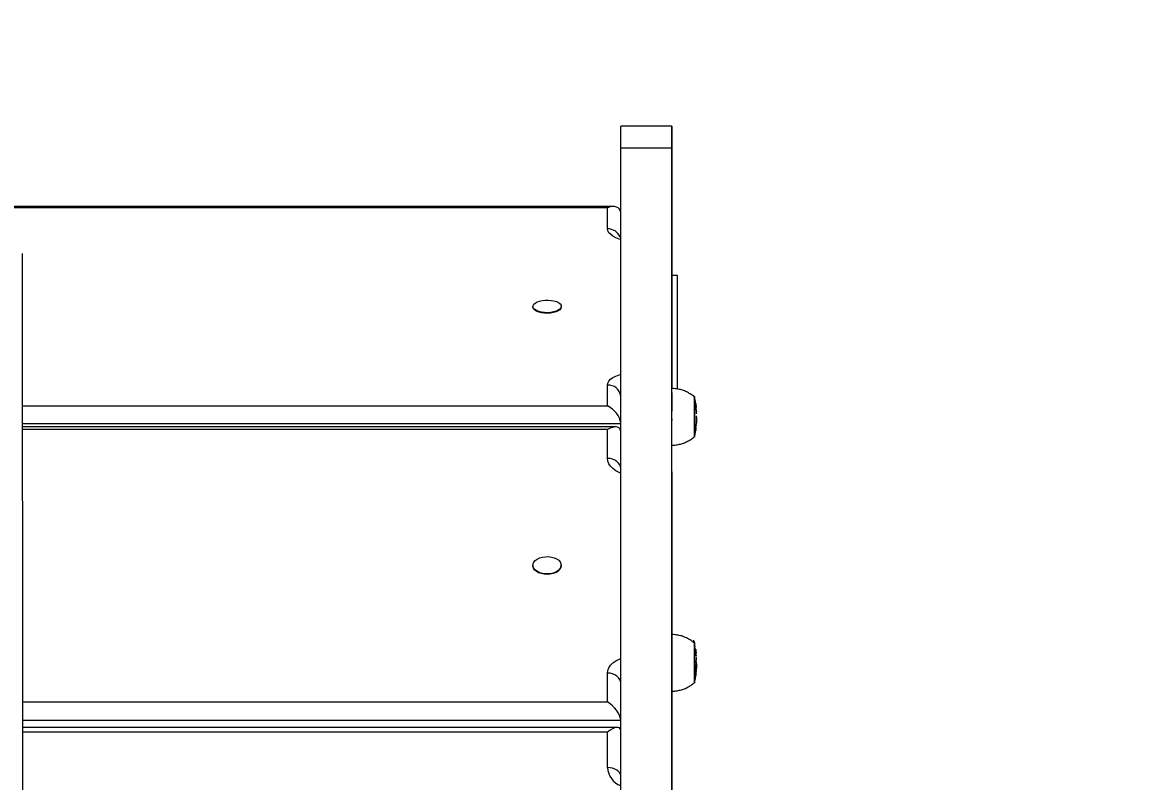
# Model space of a CAD drawing. Header units: millimetres. Extents: x -8422 to 28150, y -6982 to 5510.
# Drawn here: x -582 to 15, y 2799 to 3201 of the extents above; entities that cross this region are included whole.
import ezdxf

# ---------------------------------------------------------------- set-up
doc = ezdxf.new("R2010")
doc.units = ezdxf.units.MM
for name, color, linetype in [('DIKOM_ОБЪЕКТ', 7, 'Continuous'), ('DIKOM_РАЗМЕР_ЗОНА', 7, 'Continuous'), ('DIKOM_РАЗМЕР_ОБЪЕКТА', 7, 'Continuous')]:
    doc.layers.add(name, color=color, linetype=linetype)
doc.styles.add('style1', font='arial.ttf', dxfattribs={"width": 0.8})
doc.dimstyles.new('1-50', dxfattribs={"dimtxt": 300, "dimasz": 200, "dimexe": 100, "dimexo": 0, "dimgap": 100, "dimtad": 1, "dimdec": 0, "dimtxsty": 'style1', "dimcen": 0, "dimclrd": 7, "dimclre": 7, "dimadec": 1, "dimazin": 2, "dimtfac": 1, "dimtdec": 0, "dimtmove": 1, "dimatfit": 3, "dimfxl": 0, "dimlwd": 25, "dimlwe": 18, "dimarcsym": 0})

# ---------------------------------------------------------------- blocks, each defined once
blk = doc.blocks.new('*D0')
at = {"layer": 'Defpoints', "color": 0, "transparency": 16777216}
for p in [(1363.27, 4015), (-6010.96, -2710.04), (-2661.52, -2710.04)]:
    blk.add_point(p, dxfattribs=at)
at = {"layer": 'DIKOM_РАЗМЕР_ОБЪЕКТА', "color": 7, "lineweight": 18, "transparency": 16777216}
for p, q in [((1363.27, 4015), (-6110.96, 4015)), ((-2661.52, -2710.04), (-6110.96, -2710.04))]:
    blk.add_line(p, q, dxfattribs=at)
at = {"layer": 'DIKOM_РАЗМЕР_ОБЪЕКТА', "color": 7, "lineweight": 25, "transparency": 16777216}
blk.add_line((-6010.96, 3815), (-6010.96, -2510.04), dxfattribs=at)
at = {"layer": 'DIKOM_РАЗМЕР_ОБЪЕКТА', "color": 7, "transparency": 16777216}
for points in [[(-6044.3, 3815), (-5977.63, 3815), (-6010.96, 4015)], [(-6044.3, -2510.04), (-5977.63, -2510.04), (-6010.96, -2710.04)]]:
    blk.add_solid(points, dxfattribs=at)
at = {"layer": 'DIKOM_РАЗМЕР_ОБЪЕКТА', "color": 0, "transparency": 16777216, "insert": (-6264.14, 652.48), "char_height": 300, "attachment_point": 5, "rotation": 90, "style": 'style1'}
blk.add_mtext('6700', dxfattribs=at)
blk = doc.blocks.new('*D3')
at = {"layer": 'Defpoints', "color": 0, "transparency": 16777216}
for p in [(620.22, 5510), (-7971.96, -4607.49), (-3279.17, -4607.49)]:
    blk.add_point(p, dxfattribs=at)
at = {"layer": 'DIKOM_РАЗМЕР_ЗОНА', "color": 7, "lineweight": 18, "transparency": 16777216}
for p, q in [((620.22, 5510), (-8071.96, 5510)), ((-3279.17, -4607.49), (-8071.96, -4607.49))]:
    blk.add_line(p, q, dxfattribs=at)
at = {"layer": 'DIKOM_РАЗМЕР_ЗОНА', "color": 7, "lineweight": 25, "transparency": 16777216}
blk.add_line((-7971.96, 5310), (-7971.96, -4407.49), dxfattribs=at)
at = {"layer": 'DIKOM_РАЗМЕР_ЗОНА', "color": 7, "transparency": 16777216}
for points in [[(-8005.3, 5310), (-7938.63, 5310), (-7971.96, 5510)], [(-8005.3, -4407.49), (-7938.63, -4407.49), (-7971.96, -4607.49)]]:
    blk.add_solid(points, dxfattribs=at)
at = {"layer": 'DIKOM_РАЗМЕР_ЗОНА', "color": 0, "transparency": 16777216, "insert": (-8225.14, 451.25), "char_height": 300, "attachment_point": 5, "rotation": 90, "style": 'style1'}
blk.add_mtext('10100', dxfattribs=at)

msp = doc.modelspace()

# ---------------------------------------------------------------- linework, layer by layer
at = {"layer": 'DIKOM_ОБЪЕКТ', "color": 7, "linetype": 'Continuous', "lineweight": 15}
for p, q in [((-238.27, 3145.89), (-265.27, 3145.89)), ((-265.28, 3134.35), (-238.28, 3134.35)), ((-269.16, 3103.35), (-907.39, 3103.35)), ((-272.28, 3102.62), (-904.28, 3102.62)), ((-272.28, 3091.51), (-272.28, 3102.62)), ((-238.28, 3085.29), (-238.3, 3016.82)), ((-238.28, 3081.23), (-238.28, 3071.38)), ((-238.28, 3081.23), (-238.28, 3081.23)), ((-238.28, 3079.46), (-238.28, 3067.81)), ((-238.3, 2996.68), (-238.28, 3067.81)), ((-238.28, 3071.38), (-238.28, 3071.38)), ((-235.19, 3066.89), (-238.25, 3066.89)), ((-235.19, 3066.89), (-238.25, 3066.89)), ((-235.19, 3066.89), (-235.19, 3066.89)), ((-235.19, 3006.64), (-235.19, 3066.89)), ((-235.19, 3006.64), (-235.19, 3066.89)), ((-238.3, 2990.85), (-238.28, 3059.31)), ((-238.28, 3059.31), (-238.28, 3059.31)), ((-311.79, 3050.46), (-311.79, 3050.16)), ((-296.79, 3050.16), (-296.79, 3050.46)), ((-272.31, 2997.7), (-272.3, 3008.81)), ((-238.3, 3004.76), (-238.3, 2994.91)), ((-225.76, 3000.06), (-226.26, 3002.62)), ((-581.92, 2997.7), (-272.31, 2997.7)), ((-225.7, 2999.58), (-225.68, 2999.49)), ((-225.67, 2999.44), (-225.68, 2999.4)), ((-225.63, 2999.09), (-225.62, 2999.09)), ((-225.62, 2999.04), (-225.62, 2999.09)), ((-225.33, 2996), (-225.31, 2995.89)), ((-225.29, 2995.43), (-225.3, 2995.54)), ((-225.25, 2994.61), (-225.29, 2995.48)), ((-225.27, 2994.73), (-225.25, 2994.61)), ((-238.3, 2990.85), (-238.3, 2990.85)), ((-225.28, 2988.56), (-225.28, 2988.58)), ((-225.25, 2991.46), (-225.24, 2991.02)), ((-225.24, 2993.85), (-225.24, 2994.18)), ((-225.24, 2993.85), (-225.24, 2994)), ((-225.24, 2991.94), (-225.23, 2991.82)), ((-225.23, 2991.06), (-225.23, 2990.96)), ((-265.32, 2988.32), (-581.91, 2988.32)), ((-268.03, 2986.65), (-581.91, 2986.65)), ((-272.31, 2985.19), (-581.91, 2985.19)), ((-272.31, 2969.91), (-272.31, 2985.19)), ((-225.66, 2984.58), (-225.63, 2984.83)), ((-225.63, 2984.83), (-225.54, 2985.76)), ((-225.52, 2985.69), (-225.58, 2985.21)), ((-225.49, 2986.22), (-225.39, 2986.95)), ((-225.46, 2986.32), (-225.48, 2986.05)), ((-238.25, 2876.6), (-238.25, 2976.98)), ((-238.31, 2960.92), (-238.33, 2866.81)), ((-238.31, 2959.3), (-238.31, 2950.59)), ((-238.31, 2959.3), (-238.31, 2959.3)), ((-238.31, 2956.43), (-238.33, 2858.65)), ((-238.31, 2956.43), (-238.31, 2946.14)), ((-238.31, 2950.59), (-238.31, 2950.59)), ((-238.33, 2848.36), (-238.31, 2946.14)), ((-238.33, 2843.86), (-238.31, 2937.97)), ((-238.31, 2937.97), (-238.31, 2937.97)), ((-238.28, 2922.19), (-238.27, 2922.19)), ((-311.82, 2913.34), (-311.82, 2913.08)), ((-296.82, 2913.08), (-296.82, 2913.34)), ((-225.65, 2868.8), (-225.65, 2868.8)), ((-225.36, 2865.8), (-225.35, 2865.63)), ((-225.32, 2865.17), (-225.33, 2865.35)), ((-225.3, 2864.55), (-225.29, 2864.33)), ((-238.33, 2858.65), (-238.33, 2848.36)), ((-225.82, 2862.79), (-225.82, 2861.68)), ((-225.82, 2862.79), (-225.26, 2862.79)), ((-225.82, 2861.16), (-225.82, 2861.14)), ((-225.82, 2859.75), (-225.28, 2859.75)), ((-225.82, 2858.28), (-225.82, 2858.26)), ((-225.82, 2858.28), (-225.31, 2858.28)), ((-225.38, 2857.11), (-225.34, 2857.81)), ((-225.31, 2858.28), (-225.31, 2858.26)), ((-225.28, 2861.1), (-225.27, 2860.7)), ((-225.26, 2861.57), (-225.26, 2861.69)), ((-225.26, 2860.93), (-225.26, 2861.27)), ((-272.34, 2840.97), (-272.33, 2856.25)), ((-238.33, 2854.19), (-238.33, 2845.48)), ((-225.8, 2853.51), (-225.78, 2853.68)), ((-225.7, 2854.17), (-225.69, 2854.18)), ((-225.69, 2854.18), (-225.57, 2855.72)), ((-225.55, 2855.52), (-225.69, 2854.24)), ((-225.52, 2856.17), (-225.43, 2856.51)), ((-225.47, 2856.11), (-225.51, 2855.88)), ((-225.44, 2856.37), (-225.43, 2856.51)), ((-238.33, 2848.29), (-238.33, 2848.36)), ((-238.25, 2717.51), (-238.25, 2846.66)), ((-581.8, 2840.97), (-272.34, 2840.97)), ((-238.33, 2843.86), (-238.33, 2843.86)), ((-265.35, 2831.15), (-581.79, 2831.15)), ((-267.06, 2827.43), (-581.79, 2827.43)), ((-272.34, 2825.03), (-581.79, 2825.03)), ((-272.34, 2806.18), (-272.34, 2825.03))]:
    msp.add_line(p, q, dxfattribs=at)
at = {"layer": 'DIKOM_ОБЪЕКТ', "color": 7, "linetype": 'Continuous', "lineweight": 15, "flags": 128}
for points in [[(-265.28, 3134.35), (-265.28, 3137.02), (-265.28, 3139.35), (-265.28, 3141.32), (-265.28, 3142.95), (-265.28, 3144.23), (-265.28, 3145.14), (-265.27, 3145.7), (-265.27, 3145.89), (-265.27, 3145.89)], [(-238.28, 3134.35), (-238.28, 3137.02), (-238.28, 3139.35), (-238.28, 3141.32), (-238.28, 3142.95), (-238.28, 3144.23), (-238.28, 3145.14), (-238.27, 3145.7), (-238.27, 3145.89), (-238.27, 3145.72), (-238.27, 3145.19), (-238.27, 3144.3), (-238.27, 3143.05), (-238.27, 3141.44), (-238.27, 3139.49), (-238.27, 3137.19), (-238.27, 3134.54), (-238.26, 3131.56), (-238.26, 3128.26), (-238.26, 3124.63), (-238.26, 3120.7), (-238.26, 3116.46), (-238.26, 3111.93), (-238.26, 3107.12), (-238.26, 3102.04), (-238.26, 3096.71), (-238.26, 3091.13), (-238.26, 3085.32), (-238.26, 3079.3), (-238.25, 3073.08), (-238.25, 3066.67), (-238.25, 3060.09), (-238.25, 3053.35), (-238.25, 3046.47), (-238.25, 3039.48), (-238.25, 3032.37), (-238.25, 3025.18), (-238.25, 3017.92), (-238.25, 3010.61), (-238.25, 3006.94)], [(-265.35, 2793.68), (-265.35, 2809.89), (-265.35, 2825.87), (-265.34, 2841.59), (-265.34, 2857.05), (-265.34, 2872.26), (-265.34, 2887.21), (-265.34, 2901.9), (-265.33, 2916.31), (-265.33, 2930.45), (-265.33, 2944.31), (-265.33, 2957.89), (-265.32, 2971.19), (-265.32, 2984.2), (-265.32, 2996.92), (-265.32, 3009.34), (-265.31, 3021.47), (-265.31, 3033.3), (-265.31, 3044.82), (-265.3, 3056.03), (-265.3, 3066.94), (-265.3, 3077.53), (-265.3, 3087.8), (-265.29, 3097.76), (-265.29, 3107.4), (-265.29, 3116.71), (-265.28, 3125.7), (-265.28, 3134.35)], [(-238.35, 2793.68), (-238.35, 2809.89), (-238.35, 2825.87), (-238.34, 2841.59), (-238.34, 2857.05), (-238.34, 2872.26), (-238.34, 2887.21), (-238.34, 2901.9), (-238.33, 2916.31), (-238.33, 2930.45), (-238.33, 2944.31), (-238.33, 2957.89), (-238.32, 2971.19), (-238.32, 2984.2), (-238.32, 2996.92), (-238.32, 3009.34), (-238.31, 3021.47), (-238.31, 3033.3), (-238.31, 3044.82), (-238.3, 3056.03), (-238.3, 3066.94), (-238.3, 3077.53), (-238.3, 3087.8), (-238.29, 3097.76), (-238.29, 3107.4), (-238.29, 3116.71), (-238.28, 3125.7), (-238.28, 3134.35)], [(-265.34, 3085.88), (-266.1, 3086.11), (-267.89, 3086.79), (-269.42, 3087.59), (-270.64, 3088.48), (-271.55, 3089.45), (-272.09, 3090.46), (-272.28, 3091.51)], [(-238.28, 3085.29), (-238.28, 3085.91), (-238.28, 3086.21), (-238.28, 3086.15), (-238.28, 3085.76), (-238.28, 3085.03), (-238.28, 3084.01), (-238.28, 3082.72), (-238.28, 3081.23)], [(-238.28, 3071.38), (-238.28, 3069.73), (-238.28, 3067.99), (-238.28, 3066.22), (-238.28, 3064.5), (-238.28, 3062.89), (-238.28, 3061.46), (-238.28, 3060.25), (-238.28, 3059.31)], [(-302.43, 3046.93), (-304.04, 3046.83), (-305.65, 3046.88), (-307.21, 3047.09), (-308.63, 3047.44), (-309.84, 3047.92), (-310.79, 3048.5), (-311.45, 3049.16), (-311.76, 3049.87), (-311.79, 3050.16)], [(-302.43, 3047.23), (-304.04, 3047.12), (-305.65, 3047.18), (-307.21, 3047.39), (-308.63, 3047.74), (-309.84, 3048.21), (-310.79, 3048.8), (-311.45, 3049.46), (-311.76, 3050.16), (-311.73, 3050.88), (-311.35, 3051.59), (-310.64, 3052.23), (-309.63, 3052.8), (-308.37, 3053.25), (-306.92, 3053.58), (-305.35, 3053.76), (-303.73, 3053.78), (-302.14, 3053.65), (-300.64, 3053.37), (-299.32, 3052.95), (-298.23, 3052.42), (-297.42, 3051.8), (-296.93, 3051.11), (-296.79, 3050.39), (-297, 3049.67), (-297.55, 3049), (-298.41, 3048.39), (-299.55, 3047.87), (-300.91, 3047.48), (-302.43, 3047.23)], [(-296.79, 3050.16), (-296.79, 3050.09), (-297, 3049.38), (-297.55, 3048.7), (-298.41, 3048.09), (-299.55, 3047.58), (-300.91, 3047.18), (-302.43, 3046.93)], [(-238.27, 3022.88), (-238.27, 3023.06), (-238.27, 3023.58), (-238.27, 3024.39), (-238.27, 3025.42), (-238.27, 3026.59), (-238.27, 3027.77), (-238.27, 3028.88), (-238.27, 3029.82), (-238.27, 3030.49), (-238.27, 3030.84), (-238.27, 3030.84), (-238.27, 3030.49), (-238.27, 3029.82), (-238.27, 3028.88), (-238.27, 3027.77), (-238.27, 3026.59), (-238.27, 3025.42), (-238.27, 3024.39), (-238.27, 3023.58), (-238.27, 3023.06), (-238.27, 3022.88)], [(-238.26, 3022.88), (-238.26, 3023.06), (-238.26, 3023.58), (-238.26, 3024.39), (-238.26, 3025.42), (-238.26, 3026.59), (-238.26, 3027.77), (-238.26, 3028.89), (-238.26, 3029.82), (-238.26, 3030.49), (-238.26, 3030.84), (-238.26, 3030.84), (-238.26, 3030.49), (-238.26, 3029.82), (-238.26, 3028.89), (-238.26, 3027.77), (-238.26, 3026.59), (-238.26, 3025.42), (-238.26, 3024.39), (-238.26, 3023.58), (-238.26, 3023.06), (-238.26, 3022.88)], [(-272.3, 3008.81), (-272.12, 3009.86), (-271.57, 3010.87), (-270.67, 3011.84), (-269.44, 3012.73), (-267.91, 3013.53), (-266.12, 3014.21), (-265.38, 3014.43)], [(-238.3, 3004.76), (-238.3, 3006.41), (-238.3, 3008.15), (-238.3, 3009.91), (-238.3, 3011.63), (-238.3, 3013.24), (-238.3, 3014.68), (-238.3, 3015.89), (-238.3, 3016.82)], [(-238.29, 2976.96), (-238.29, 2976.97), (-238.29, 2977.25), (-238.29, 2977.86), (-238.29, 2978.81), (-238.29, 2980.07), (-238.29, 2981.6), (-238.29, 2983.38), (-238.29, 2985.36), (-238.29, 2987.49), (-238.29, 2989.73), (-238.29, 2992.02), (-238.29, 2994.31), (-238.29, 2996.54), (-238.29, 2998.67), (-238.29, 3000.64), (-238.29, 3002.4), (-238.29, 3003.93), (-238.29, 3005.17), (-238.29, 3006.1), (-238.29, 3006.7), (-238.29, 3006.95), (-238.29, 3006.96)], [(-226.29, 3002.76), (-226.29, 3002.76), (-226.29, 3002.55), (-226.29, 3001.98), (-226.29, 3001.07), (-226.29, 2999.86), (-226.29, 2998.37), (-226.29, 2996.66), (-226.29, 2994.79), (-226.29, 2992.83)], [(-226.29, 2981.46), (-226.29, 2981.62), (-226.29, 2982.13), (-226.29, 2982.97), (-226.29, 2984.12), (-226.29, 2985.53), (-226.29, 2987.17), (-226.29, 2988.97), (-226.29, 2990.87), (-226.29, 2992.81), (-226.29, 2994.71), (-226.29, 2996.53), (-226.29, 2998.19), (-226.29, 2999.64), (-226.29, 3000.82), (-226.29, 3001.71), (-226.29, 3002.26), (-226.29, 3002.46), (-226.29, 3002.46)], [(-238.3, 2990.85), (-238.3, 2990.22), (-238.3, 2989.93), (-238.3, 2989.98), (-238.3, 2990.38), (-238.3, 2991.1), (-238.3, 2992.13), (-238.3, 2993.41), (-238.3, 2994.91)], [(-226.29, 2992.83), (-226.29, 2990.84), (-226.29, 2988.88), (-226.29, 2987.03), (-226.29, 2985.35), (-226.29, 2983.89), (-226.29, 2982.71), (-226.29, 2981.84), (-226.29, 2981.32), (-226.29, 2981.16)], [(-265.37, 2962.18), (-266.13, 2962.49), (-267.92, 2963.43), (-269.45, 2964.52), (-270.68, 2965.75), (-271.58, 2967.08), (-272.13, 2968.48), (-272.31, 2969.91)], [(-265.32, 2964.71), (-265.45, 2965.45), (-265.84, 2966.49), (-266.49, 2967.45), (-267.36, 2968.29), (-268.42, 2968.98), (-269.63, 2969.49), (-270.95, 2969.8), (-272.31, 2969.91)], [(-238.31, 2960.92), (-238.31, 2961.86), (-238.31, 2962.49), (-238.31, 2962.78), (-238.31, 2962.73), (-238.31, 2962.33), (-238.31, 2961.61), (-238.31, 2960.58), (-238.31, 2959.3)], [(-238.31, 2950.59), (-238.31, 2949.1), (-238.31, 2947.45), (-238.31, 2945.71), (-238.31, 2943.95), (-238.31, 2942.23), (-238.31, 2940.62), (-238.31, 2939.18), (-238.31, 2937.97)], [(-238.28, 2905.47), (-238.28, 2908.02), (-238.28, 2910.68), (-238.28, 2913.4), (-238.28, 2916.12), (-238.28, 2918.81), (-238.28, 2921.4), (-238.28, 2923.85), (-238.28, 2926.11), (-238.28, 2928.15), (-238.28, 2929.91), (-238.28, 2931.38), (-238.28, 2932.52), (-238.28, 2933.32), (-238.28, 2933.75), (-238.28, 2933.8), (-238.27, 2933.49), (-238.27, 2932.81), (-238.27, 2931.78), (-238.27, 2930.41), (-238.27, 2928.73), (-238.27, 2926.78), (-238.27, 2924.58), (-238.27, 2922.19)], [(-299.72, 2909.72), (-301.1, 2909.2), (-302.63, 2908.88), (-304.24, 2908.76), (-305.85, 2908.85), (-307.39, 2909.16), (-308.79, 2909.66), (-309.98, 2910.33), (-310.91, 2911.15), (-311.53, 2912.06), (-311.81, 2913.04), (-311.74, 2914.03), (-311.32, 2914.99), (-310.58, 2915.87), (-309.54, 2916.63), (-308.26, 2917.24), (-306.8, 2917.67), (-305.22, 2917.89), (-303.6, 2917.9), (-302.01, 2917.7), (-300.53, 2917.29), (-299.23, 2916.7), (-298.16, 2915.96), (-297.39, 2915.09), (-296.94, 2914.13), (-296.83, 2913.14), (-297.07, 2912.16), (-297.66, 2911.24), (-298.55, 2910.41), (-299.72, 2909.72)], [(-238.27, 2922.19), (-238.27, 2915), (-238.27, 2907.68), (-238.27, 2900.24), (-238.27, 2892.7), (-238.27, 2885.07), (-238.27, 2877.37), (-238.27, 2876.61)], [(-299.72, 2909.46), (-301.1, 2908.94), (-302.63, 2908.61), (-304.24, 2908.49), (-305.85, 2908.59), (-307.39, 2908.9), (-308.79, 2909.4), (-309.98, 2910.07), (-310.91, 2910.88), (-311.53, 2911.8), (-311.81, 2912.78), (-311.82, 2913.08)], [(-238.28, 2905.47), (-238.28, 2899.09), (-238.28, 2892.59), (-238.28, 2885.96), (-238.28, 2879.24), (-238.28, 2876.63)], [(-238.31, 2876.67), (-238.31, 2878.36), (-238.31, 2881.7), (-238.31, 2884.81), (-238.31, 2887.68), (-238.31, 2890.28), (-238.31, 2892.59), (-238.3, 2894.61), (-238.3, 2896.31), (-238.3, 2897.69), (-238.3, 2898.73), (-238.3, 2899.43), (-238.3, 2899.78), (-238.3, 2899.78), (-238.3, 2899.43), (-238.3, 2898.73), (-238.3, 2897.69), (-238.3, 2896.31), (-238.3, 2894.61), (-238.3, 2892.59), (-238.3, 2890.28), (-238.3, 2887.68), (-238.3, 2884.81), (-238.3, 2881.7), (-238.3, 2878.36), (-238.3, 2876.67)], [(-238.32, 2846.64), (-238.32, 2846.81), (-238.32, 2847.34), (-238.32, 2848.19), (-238.32, 2849.37), (-238.32, 2850.83), (-238.32, 2852.54), (-238.32, 2854.47), (-238.32, 2856.56), (-238.32, 2858.78), (-238.32, 2861.06), (-238.32, 2863.35), (-238.32, 2865.61), (-238.32, 2867.77), (-238.32, 2869.79), (-238.32, 2871.61), (-238.32, 2873.21), (-238.32, 2874.53), (-238.32, 2875.55), (-238.32, 2876.24), (-238.32, 2876.59), (-238.32, 2876.64)], [(-226.32, 2872.44), (-226.32, 2872.4), (-226.32, 2872.05), (-226.32, 2871.34), (-226.32, 2870.3), (-226.32, 2868.97), (-226.32, 2867.38), (-226.32, 2865.6), (-226.32, 2863.69)], [(-226.32, 2851.14), (-226.32, 2851.19), (-226.32, 2851.56), (-226.32, 2852.27), (-226.32, 2853.3), (-226.32, 2854.61), (-226.32, 2856.17), (-226.32, 2857.91), (-226.32, 2859.77), (-226.32, 2861.7), (-226.32, 2863.63), (-226.32, 2865.49), (-226.32, 2867.22), (-226.32, 2868.76), (-226.32, 2870.06), (-226.32, 2871.07), (-226.32, 2871.76), (-226.32, 2872.1), (-226.32, 2872.14)], [(-272.33, 2856.25), (-272.15, 2857.68), (-271.6, 2859.08), (-270.7, 2860.41), (-269.47, 2861.63), (-267.94, 2862.73), (-266.15, 2863.66), (-265.41, 2863.97)], [(-238.33, 2854.19), (-238.33, 2855.69), (-238.33, 2857.34), (-238.33, 2859.08), (-238.33, 2860.84), (-238.33, 2862.56), (-238.33, 2864.17), (-238.33, 2865.6), (-238.33, 2866.81)], [(-226.32, 2863.69), (-226.32, 2861.71), (-226.32, 2859.72), (-226.32, 2857.8), (-226.32, 2856.01), (-226.32, 2854.41), (-226.32, 2853.06), (-226.32, 2852), (-226.32, 2851.27), (-226.32, 2850.89), (-226.32, 2850.84)], [(-265.34, 2851.02), (-265.47, 2851.79), (-265.87, 2852.82), (-266.51, 2853.78), (-267.38, 2854.62), (-268.44, 2855.31), (-269.65, 2855.82), (-270.97, 2856.14), (-272.33, 2856.25)], [(-238.33, 2843.86), (-238.33, 2842.92), (-238.33, 2842.3), (-238.33, 2842), (-238.33, 2842.06), (-238.33, 2842.45), (-238.33, 2843.18), (-238.33, 2844.2), (-238.33, 2845.48)], [(-238.3, 2799.83), (-238.3, 2800), (-238.3, 2800.53), (-238.3, 2801.4), (-238.3, 2802.61), (-238.3, 2804.15), (-238.3, 2806.01), (-238.31, 2808.18), (-238.31, 2810.64), (-238.31, 2813.38), (-238.31, 2816.37), (-238.31, 2819.6), (-238.31, 2823.03), (-238.31, 2826.66), (-238.31, 2830.45), (-238.31, 2834.38), (-238.31, 2838.41), (-238.31, 2842.52), (-238.31, 2846.66)], [(-238.29, 2846.65), (-238.29, 2842.52), (-238.29, 2838.41), (-238.29, 2834.38), (-238.29, 2830.45), (-238.3, 2826.66), (-238.3, 2823.03), (-238.3, 2819.6), (-238.3, 2816.37), (-238.3, 2813.38), (-238.3, 2810.64), (-238.3, 2808.18), (-238.3, 2806.01), (-238.3, 2804.15), (-238.3, 2802.61), (-238.3, 2801.4), (-238.3, 2800.53), (-238.3, 2800), (-238.3, 2799.83)], [(-238.28, 2846.66), (-238.28, 2844.81), (-238.28, 2837.89), (-238.28, 2831), (-238.28, 2824.17), (-238.28, 2817.4), (-238.28, 2810.72), (-238.28, 2804.15), (-238.28, 2797.7)], [(-238.27, 2846.66), (-238.27, 2846.15), (-238.27, 2838.33), (-238.27, 2830.53), (-238.27, 2822.77), (-238.27, 2815.06), (-238.27, 2807.42), (-238.27, 2799.88), (-238.27, 2792.43), (-238.27, 2785.1), (-238.27, 2777.91), (-238.27, 2770.86), (-238.27, 2763.97), (-238.27, 2757.26), (-238.27, 2750.74), (-238.28, 2744.42), (-238.28, 2738.32), (-238.28, 2732.44), (-238.28, 2726.81), (-238.28, 2721.42), (-238.28, 2717.37)], [(-265.35, 2801.84), (-265.47, 2802.48), (-265.87, 2803.34), (-266.52, 2804.13), (-267.39, 2804.83), (-268.45, 2805.4), (-269.66, 2805.83), (-270.97, 2806.09), (-272.34, 2806.18)]]:
    msp.add_lwpolyline(points, dxfattribs=at)
at = {"layer": 'DIKOM_ОБЪЕКТ', "color": 7, "linetype": 'Continuous', "lineweight": 15}
for centre, radius, start, end in [((-272.09, 3084.51), 7, 23.41938, 91.57197), ((-271.97, 3002.11), 6.71, 7.11978, 92.82814), ((-301.1, 2913.53), 4.3, 288.75133, 353.92537), ((-261.37, 2806.86), 10.99, 183.57289, 248.53562)]:
    msp.add_arc(centre, radius, start, end, dxfattribs=at)
for centre, major_axis, ratio, start_param, end_param in [((-272.28, 3096.35), (5.95, 5.95), 0.620106, 5.801142, 7.299104), ((-245.28, 3078.57), (6.43, 3.3), 0.84081, 5.875122, 5.902019), ((-272.31, 2991.43), (-5.95, 5.95), 0.620017, 3.758376, 5.267591), ((-272.31, 2979.65), (6.28, 6.28), 0.491364, 5.888331, 7.397428), ((-272.33, 2835.43), (-6.28, 6.28), 0.491255, 3.653217, 5.169178), ((-272.34, 2820.43), (6.56, 6.56), 0.374528, 5.979993, 7.495775)]:
    msp.add_ellipse(centre, major_axis=major_axis, ratio=ratio, start_param=start_param, end_param=end_param, dxfattribs=at)
for points, knots in [([(-265.27, 3087.03), (-265.44, 3087.11), (-265.79, 3087.29), (-266.02, 3087.47), (-266.02, 3087.46), (-266.01, 3087.46)], [0, 0, 0, 0, 0.343832, 0.741168, 1, 1, 1, 1]), ([(-581.18, 2119.87), (-581.18, 2123.49), (-581.19, 2131.66), (-581.2, 2144.93), (-581.21, 2159.5), (-581.22, 2174.56), (-581.24, 2190.11), (-581.25, 2206.46), (-581.27, 2223.47), (-581.28, 2240.96), (-581.3, 2258.81), (-581.32, 2276.93), (-581.33, 2295.33), (-581.35, 2316.59), (-581.37, 2340.7), (-581.4, 2367.57), (-581.42, 2394.33), (-581.45, 2420.82), (-581.47, 2445.06), (-581.49, 2466.99), (-581.5, 2486.65), (-581.52, 2505.85), (-581.54, 2524.62), (-581.55, 2542.97), (-581.57, 2562.01), (-581.59, 2581.66), (-581.6, 2601.88), (-581.62, 2621.69), (-581.64, 2643.91), (-581.66, 2668.43), (-581.68, 2695.17), (-581.7, 2721.62), (-581.72, 2747.83), (-581.75, 2775.33), (-581.77, 2803.98), (-581.79, 2833.56), (-581.81, 2858.39), (-581.83, 2878.55), (-581.84, 2894.13), (-581.85, 2908.83), (-581.86, 2919.89), (-581.87, 2927.68), (-581.87, 2932.52), (-581.87, 2937.45), (-581.88, 2942.68), (-581.88, 2948.39), (-581.89, 2954.47), (-581.89, 2960.9), (-581.9, 2967.64), (-581.9, 2974.8), (-581.91, 2982.37), (-581.91, 2990.67), (-581.92, 2999.72), (-581.93, 3009.55), (-581.94, 3019.85), (-581.94, 3030.63), (-581.95, 3041.88), (-581.96, 3053.62), (-581.97, 3065.86), (-581.97, 3074.19), (-581.98, 3078.44)], [0.1311549, 0.1311549, 0.1311549, 0.1311549, 0.1425935, 0.1564853, 0.170319, 0.1832914, 0.1962463, 0.2092173, 0.2222287, 0.2352891, 0.2481656, 0.2610828, 0.2740252, 0.2869712, 0.3054338, 0.3238502, 0.3422058, 0.3604868, 0.3786899, 0.3930584, 0.4074129, 0.4217777, 0.4361703, 0.4505997, 0.4650568, 0.4821329, 0.4992477, 0.5163932, 0.5335651, 0.5581344, 0.5826926, 0.6071762, 0.6316035, 0.6559902, 0.6849156, 0.7138057, 0.7426818, 0.759621, 0.776021, 0.7918161, 0.8070135, 0.8125351, 0.8179739, 0.8233969, 0.8293523, 0.8359624, 0.843228, 0.8506798, 0.8587165, 0.8673393, 0.8765491, 0.8863469, 0.897978, 0.9103444, 0.923447, 0.9372865, 0.9518626, 0.9671748, 0.9832216, 1, 1, 1, 1]), ([(-226.21, 3002.39), (-226.23, 3002.41), (-226.79, 3002.95), (-228.05, 3003.83), (-229.98, 3004.99), (-232.08, 3005.89), (-234.28, 3006.53), (-236.36, 3006.9), (-237.71, 3006.92), (-238.28, 3006.93)], [0, 0, 0, 0, 0.006871, 0.176245, 0.347721, 0.520545, 0.694253, 0.868541, 1, 1, 1, 1]), ([(-225.58, 2998.62), (-225.63, 2999.1), (-225.68, 2999.62), (-225.78, 3000.13), (-225.78, 3000.17)], [0, 0, 0, 0, 0.933391, 1, 1, 1, 1]), ([(-225.53, 2998.31), (-225.56, 2998.52), (-225.61, 2998.94), (-225.67, 2999.36), (-225.7, 2999.58)], [0, 0, 0, 0, 0.489487, 1, 1, 1, 1]), ([(-225.62, 2999.09), (-225.6, 2998.96), (-225.57, 2998.71), (-225.54, 2998.45), (-225.53, 2998.33)], [0, 0, 0, 0, 0.510561, 1, 1, 1, 1]), ([(-225.53, 2998.33), (-225.51, 2998.17), (-225.48, 2997.91), (-225.44, 2997.57), (-225.41, 2997.31), (-225.39, 2997.09), (-225.39, 2997.03), (-225.39, 2997)], [0, 0, 0, 0, 0.234328, 0.380712, 0.527293, 0.717587, 1, 1, 1, 1]), ([(-225.36, 2996.67), (-225.36, 2996.69), (-225.37, 2996.75), (-225.39, 2996.99), (-225.42, 2997.32), (-225.47, 2997.77), (-225.51, 2998.12), (-225.53, 2998.31)], [0, 0, 0, 0, 0.181426, 0.377305, 0.538258, 0.735547, 1, 1, 1, 1]), ([(-225.31, 2995.89), (-225.31, 2995.94), (-225.32, 2996.26), (-225.36, 2996.59), (-225.38, 2996.86)], [0, 0, 0, 0, 0.149801, 1, 1, 1, 1]), ([(-225.3, 2995.54), (-225.3, 2995.62), (-225.31, 2995.77), (-225.32, 2995.93), (-225.33, 2996)], [0, 0, 0, 0, 0.524155, 1, 1, 1, 1]), ([(-225.25, 2994.28), (-225.26, 2994.35), (-225.26, 2994.5), (-225.26, 2994.66), (-225.27, 2994.73)], [0, 0, 0, 0, 0.515757, 1, 1, 1, 1]), ([(-225.3, 2988.11), (-225.3, 2988.16), (-225.3, 2988.23), (-225.29, 2988.65), (-225.28, 2989.11), (-225.26, 2989.56), (-225.26, 2989.83), (-225.25, 2989.93)], [0, 0, 0, 0, 0.303313, 0.504197, 0.705194, 0.898185, 1, 1, 1, 1]), ([(-225.28, 2988.58), (-225.28, 2988.68), (-225.25, 2989.07), (-225.24, 2989.63), (-225.23, 2990.13), (-225.23, 2990.35), (-225.23, 2990.41), (-225.23, 2990.44), (-225.23, 2990.47), (-225.23, 2990.54), (-225.23, 2990.68), (-225.23, 2990.79)], [0, 0, 0, 0, 0.109563, 0.435479, 0.607983, 0.653186, 0.67426, 0.690702, 0.715983, 0.777612, 1, 1, 1, 1]), ([(-225.25, 2989.9), (-225.25, 2989.72), (-225.26, 2989.41), (-225.27, 2989.03), (-225.27, 2988.75), (-225.28, 2988.61), (-225.28, 2988.58), (-225.28, 2988.56)], [0, 0, 0, 0, 0.256178, 0.436961, 0.617822, 0.843469, 1, 1, 1, 1]), ([(-225.24, 2994.18), (-225.24, 2994.19), (-225.24, 2994.23), (-225.25, 2994.26), (-225.25, 2994.28)], [0, 0, 0, 0, 0.502055, 1, 1, 1, 1]), ([(-225.25, 2989.93), (-225.25, 2990.16), (-225.24, 2990.56), (-225.23, 2990.96), (-225.23, 2991.09), (-225.23, 2991.12)], [0, 0, 0, 0, 0.49108, 0.852483, 1, 1, 1, 1]), ([(-225.24, 2990.95), (-225.23, 2990.89), (-225.23, 2990.78), (-225.24, 2990.48), (-225.24, 2990.17), (-225.25, 2989.97), (-225.25, 2989.9)], [0, 0, 0, 0, 0.289681, 0.580096, 0.846044, 1, 1, 1, 1]), ([(-225.23, 2993.48), (-225.23, 2993.48), (-225.23, 2993.49), (-225.23, 2993.51), (-225.23, 2993.6), (-225.23, 2993.72), (-225.24, 2993.82), (-225.24, 2993.85)], [0, 0, 0, 0, 0.013804, 0.18091, 0.334639, 0.767475, 1, 1, 1, 1]), ([(-225.23, 2991.82), (-225.23, 2991.91), (-225.23, 2992.01), (-225.23, 2992.21), (-225.23, 2992.33), (-225.23, 2992.43)], [0, 0, 0, 0, 0.443063, 0.500004, 1, 1, 1, 1]), ([(-225.23, 2991.06), (-225.23, 2991.11), (-225.23, 2991.31), (-225.23, 2991.68), (-225.23, 2991.96), (-225.23, 2992.06)], [0, 0, 0, 0, 0.207258, 0.725794, 1, 1, 1, 1]), ([(-225.23, 2991.12), (-225.23, 2991.16), (-225.23, 2991.33), (-225.23, 2991.63), (-225.23, 2991.88), (-225.23, 2991.94)], [0, 0, 0, 0, 0.156559, 0.773826, 1, 1, 1, 1]), ([(-225.23, 2990.54), (-225.23, 2990.54), (-225.23, 2990.55), (-225.23, 2990.62), (-225.23, 2990.74), (-225.23, 2990.81)], [0, 0, 0, 0, 0.152516, 0.489552, 1, 1, 1, 1]), ([(-226.27, 2981.33), (-226.19, 2981.63), (-225.97, 2982.56), (-225.82, 2983.5), (-225.73, 2984.13)], [0, 0, 0, 0, 0.329756, 1, 1, 1, 1]), ([(-225.74, 2984.31), (-225.73, 2984.39), (-225.71, 2984.54), (-225.68, 2984.7), (-225.68, 2984.76)], [0, 0, 0, 0, 0.56336, 1, 1, 1, 1]), ([(-225.73, 2984.13), (-225.72, 2984.14), (-225.71, 2984.2), (-225.73, 2984.26), (-225.74, 2984.31)], [0, 0, 0, 0, 0.229401, 1, 1, 1, 1]), ([(-225.68, 2984.76), (-225.66, 2984.72), (-225.64, 2984.66), (-225.65, 2984.6), (-225.66, 2984.58)], [0, 0, 0, 0, 0.655372, 1, 1, 1, 1]), ([(-225.58, 2985.21), (-225.53, 2985.54), (-225.48, 2985.91), (-225.45, 2986.28), (-225.44, 2986.32)], [0, 0, 0, 0, 0.90184, 1, 1, 1, 1]), ([(-225.54, 2985.76), (-225.53, 2985.84), (-225.52, 2985.99), (-225.5, 2986.14), (-225.49, 2986.22)], [0, 0, 0, 0, 0.501747, 1, 1, 1, 1]), ([(-225.51, 2985.92), (-225.51, 2985.88), (-225.51, 2985.83), (-225.52, 2985.75), (-225.52, 2985.71), (-225.52, 2985.69)], [0, 0, 0, 0, 0.499762, 0.75001, 1, 1, 1, 1]), ([(-225.48, 2986.05), (-225.49, 2986.03), (-225.49, 2985.99), (-225.5, 2985.95), (-225.5, 2985.94), (-225.51, 2985.93)], [0, 0, 0, 0, 0.499785, 0.749885, 1, 1, 1, 1]), ([(-225.51, 2985.93), (-225.51, 2985.93), (-225.51, 2985.93), (-225.51, 2985.92), (-225.51, 2985.92)], [0, 0, 0, 0, 0.549428, 1, 1, 1, 1]), ([(-225.4, 2987.21), (-225.39, 2987.28), (-225.38, 2987.43), (-225.37, 2987.58), (-225.36, 2987.66)], [0, 0, 0, 0, 0.476946, 1, 1, 1, 1]), ([(-225.39, 2986.97), (-225.38, 2987.01), (-225.37, 2987.09), (-225.39, 2987.17), (-225.4, 2987.21)], [0, 0, 0, 0, 0.50011, 1, 1, 1, 1]), ([(-225.36, 2987.66), (-225.35, 2987.61), (-225.33, 2987.52), (-225.35, 2987.43), (-225.37, 2987.38)], [0, 0, 0, 0, 0.500086, 1, 1, 1, 1]), ([(-225.35, 2987.5), (-225.34, 2987.6), (-225.32, 2987.8), (-225.31, 2988.01), (-225.3, 2988.12)], [0, 0, 0, 0, 0.477744, 1, 1, 1, 1]), ([(-238.29, 2976.98), (-238.14, 2976.98), (-237.19, 2976.94), (-235.47, 2977.16), (-233.19, 2977.66), (-231.06, 2978.44), (-229.1, 2979.43), (-227.5, 2980.45), (-226.62, 2981.21), (-226.28, 2981.5)], [0, 0, 0, 0, 0.033435, 0.217274, 0.395138, 0.567522, 0.734689, 0.896744, 1, 1, 1, 1]), ([(-226.23, 2872.06), (-226.26, 2872.08), (-226.81, 2872.63), (-228.08, 2873.51), (-230.01, 2874.67), (-232.11, 2875.57), (-234.31, 2876.21), (-236.39, 2876.58), (-237.74, 2876.6), (-238.31, 2876.6)], [0, 0, 0, 0, 0.007227, 0.176552, 0.34798, 0.520754, 0.69443, 0.868651, 1, 1, 1, 1]), ([(-225.85, 2870.04), (-225.86, 2870.13), (-226.02, 2871.25), (-226.27, 2872.46), (-226.6, 2873.56), (-226.62, 2873.65)], [0, 0, 0, 0, 0.071339, 0.920584, 1, 1, 1, 1]), ([(-225.56, 2868.08), (-225.59, 2868.28), (-225.64, 2868.7), (-225.7, 2869.11), (-225.73, 2869.32)], [0, 0, 0, 0, 0.489348, 1, 1, 1, 1]), ([(-225.65, 2868.8), (-225.63, 2868.67), (-225.6, 2868.42), (-225.57, 2868.17), (-225.56, 2868.04)], [0, 0, 0, 0, 0.510101, 1, 1, 1, 1]), ([(-225.54, 2867.91), (-225.55, 2867.98), (-225.55, 2868.06), (-225.57, 2868.14), (-225.57, 2868.15)], [0, 0, 0, 0, 0.85919, 1, 1, 1, 1]), ([(-225.41, 2866.58), (-225.41, 2866.64), (-225.42, 2866.76), (-225.45, 2867.08), (-225.5, 2867.54), (-225.54, 2867.88), (-225.56, 2868.08)], [0, 0, 0, 0, 0.154529, 0.372959, 0.64092, 1, 1, 1, 1]), ([(-225.56, 2868.04), (-225.54, 2867.89), (-225.51, 2867.64), (-225.47, 2867.29), (-225.45, 2867.05), (-225.44, 2866.95), (-225.44, 2866.91)], [0, 0, 0, 0, 0.373357, 0.606616, 0.840092, 1, 1, 1, 1]), ([(-225.35, 2865.85), (-225.36, 2865.88), (-225.37, 2866.21), (-225.41, 2866.54), (-225.44, 2866.84)], [0, 0, 0, 0, 0.10836, 1, 1, 1, 1]), ([(-225.33, 2865.35), (-225.33, 2865.43), (-225.34, 2865.58), (-225.35, 2865.73), (-225.36, 2865.8)], [0, 0, 0, 0, 0.524502, 1, 1, 1, 1]), ([(-225.28, 2864.1), (-225.28, 2864.18), (-225.29, 2864.33), (-225.29, 2864.47), (-225.3, 2864.55)], [0, 0, 0, 0, 0.515984, 1, 1, 1, 1]), ([(-225.27, 2863.87), (-225.27, 2863.91), (-225.27, 2863.98), (-225.28, 2864.06), (-225.28, 2864.1)], [0, 0, 0, 0, 0.502033, 1, 1, 1, 1]), ([(-225.26, 2863.11), (-225.26, 2863.11), (-225.26, 2863.14), (-225.26, 2863.15), (-225.26, 2863.21), (-225.26, 2863.32), (-225.27, 2863.55), (-225.27, 2863.78), (-225.27, 2863.94), (-225.27, 2863.97)], [0, 0, 0, 0, 0.014037, 0.168065, 0.224949, 0.294102, 0.529892, 0.894493, 1, 1, 1, 1]), ([(-225.82, 2860.71), (-225.82, 2860.71), (-225.82, 2860.74), (-225.82, 2860.55), (-225.82, 2860.18), (-225.82, 2859.89), (-225.82, 2859.75)], [0, 0, 0, 0, 0.139102, 0.473229, 0.736365, 1, 1, 1, 1]), ([(-225.82, 2859.75), (-225.82, 2859.55), (-225.82, 2859.16), (-225.82, 2858.67), (-225.82, 2858.39), (-225.82, 2858.32), (-225.82, 2858.28)], [0, 0, 0, 0, 0.279361, 0.558453, 0.778896, 1, 1, 1, 1]), ([(-225.43, 2857.14), (-225.42, 2857.21), (-225.41, 2857.36), (-225.4, 2857.51), (-225.39, 2857.59)], [0, 0, 0, 0, 0.476666, 1, 1, 1, 1]), ([(-225.39, 2857.59), (-225.38, 2857.47), (-225.36, 2857.32), (-225.38, 2857.16), (-225.38, 2857.11)], [0, 0, 0, 0, 0.69984, 1, 1, 1, 1]), ([(-225.33, 2857.83), (-225.33, 2857.91), (-225.33, 2858.04), (-225.32, 2858.51), (-225.31, 2859), (-225.29, 2859.46), (-225.29, 2859.73), (-225.28, 2859.82)], [0, 0, 0, 0, 0.303327, 0.504263, 0.705134, 0.898107, 1, 1, 1, 1]), ([(-225.33, 2857.9), (-225.33, 2857.85), (-225.33, 2857.75), (-225.33, 2857.81), (-225.33, 2857.83)], [0, 0, 0, 0, 0.500108, 1, 1, 1, 1]), ([(-225.31, 2858.26), (-225.3, 2858.38), (-225.28, 2858.79), (-225.27, 2859.35), (-225.27, 2859.82), (-225.26, 2860.03), (-225.26, 2860.09), (-225.26, 2860.12), (-225.26, 2860.15), (-225.26, 2860.21), (-225.26, 2860.31), (-225.26, 2860.38)], [0, 0, 0, 0, 0.137779, 0.475971, 0.650469, 0.694856, 0.716425, 0.73409, 0.761568, 0.8302, 1, 1, 1, 1]), ([(-225.28, 2859.75), (-225.28, 2859.57), (-225.29, 2859.26), (-225.3, 2858.86), (-225.3, 2858.55), (-225.31, 2858.37), (-225.31, 2858.3), (-225.31, 2858.28)], [0, 0, 0, 0, 0.256101, 0.437058, 0.617827, 0.843469, 1, 1, 1, 1]), ([(-225.28, 2859.82), (-225.28, 2860.05), (-225.27, 2860.43), (-225.26, 2860.8), (-225.26, 2860.9), (-225.26, 2860.93)], [0, 0, 0, 0, 0.495988, 0.861017, 1, 1, 1, 1]), ([(-225.26, 2860.7), (-225.26, 2860.66), (-225.26, 2860.58), (-225.27, 2860.31), (-225.27, 2860.01), (-225.28, 2859.82), (-225.28, 2859.75)], [0, 0, 0, 0, 0.289653, 0.58024, 0.845948, 1, 1, 1, 1]), ([(-225.26, 2861.68), (-225.26, 2861.77), (-225.26, 2861.87), (-225.26, 2862.07), (-225.26, 2862.18), (-225.26, 2862.28)], [0, 0, 0, 0, 0.443388, 0.499623, 1, 1, 1, 1]), ([(-225.26, 2860.61), (-225.26, 2860.7), (-225.26, 2860.92), (-225.26, 2861.28), (-225.26, 2861.52), (-225.26, 2861.57)], [0, 0, 0, 0, 0.331345, 0.853188, 1, 1, 1, 1]), ([(-225.26, 2860.22), (-225.26, 2860.22), (-225.26, 2860.23), (-225.26, 2860.31), (-225.26, 2860.43), (-225.26, 2860.57), (-225.26, 2860.6)], [0, 0, 0, 0, 0.12521, 0.401754, 0.877216, 1, 1, 1, 1]), ([(-226.31, 2850.91), (-226.29, 2850.99), (-226.08, 2851.79), (-225.92, 2852.66), (-225.81, 2853.45), (-225.8, 2853.51)], [0, 0, 0, 0, 0.102586, 0.932039, 1, 1, 1, 1]), ([(-225.77, 2854.28), (-225.76, 2854.37), (-225.74, 2854.51), (-225.71, 2854.66), (-225.71, 2854.73)], [0, 0, 0, 0, 0.563242, 1, 1, 1, 1]), ([(-225.77, 2853.68), (-225.76, 2853.77), (-225.73, 2853.97), (-225.76, 2854.17), (-225.77, 2854.28)], [0, 0, 0, 0, 0.444605, 1, 1, 1, 1]), ([(-225.71, 2854.73), (-225.69, 2854.64), (-225.67, 2854.45), (-225.69, 2854.27), (-225.7, 2854.17)], [0, 0, 0, 0, 0.500179, 1, 1, 1, 1]), ([(-225.66, 2854.51), (-225.62, 2854.77), (-225.56, 2855.16), (-225.52, 2855.55), (-225.51, 2855.68)], [0, 0, 0, 0, 0.660639, 1, 1, 1, 1]), ([(-225.57, 2855.72), (-225.56, 2855.79), (-225.55, 2855.94), (-225.53, 2856.09), (-225.52, 2856.17)], [0, 0, 0, 0, 0.50125, 1, 1, 1, 1]), ([(-225.54, 2855.82), (-225.54, 2855.77), (-225.54, 2855.7), (-225.55, 2855.6), (-225.55, 2855.55), (-225.55, 2855.52)], [0, 0, 0, 0, 0.500088, 0.750015, 1, 1, 1, 1]), ([(-225.51, 2855.88), (-225.51, 2855.87), (-225.52, 2855.85), (-225.53, 2855.83), (-225.53, 2855.83), (-225.54, 2855.82)], [0, 0, 0, 0, 0.499712, 0.749781, 1, 1, 1, 1]), ([(-225.54, 2855.82), (-225.54, 2855.82), (-225.54, 2855.82), (-225.54, 2855.82), (-225.54, 2855.82)], [0, 0, 0, 0, 0.574536, 1, 1, 1, 1]), ([(-225.42, 2856.65), (-225.41, 2856.72), (-225.4, 2856.88), (-225.42, 2857.04), (-225.43, 2857.14)], [0, 0, 0, 0, 0.425409, 1, 1, 1, 1]), ([(-238.32, 2846.66), (-238.17, 2846.66), (-237.22, 2846.62), (-235.5, 2846.84), (-233.22, 2847.34), (-231.09, 2848.11), (-229.13, 2849.1), (-227.52, 2850.14), (-226.63, 2850.9), (-226.27, 2851.21)], [0, 0, 0, 0, 0.033577, 0.216706, 0.393866, 0.565585, 0.732122, 0.893552, 1, 1, 1, 1])]:
    msp.add_open_spline(points, degree=3, knots=knots, dxfattribs=at)

# ---------------------------------------------------------------- dimensions: what is measured, and where the dimension line sits
at = {"layer": 'DIKOM_РАЗМЕР_ЗОНА'}
dim = msp.add_linear_dim(base=(-7971.96, -4607.49), p1=(620.22, 5510), p2=(-3279.17, -4607.49), angle=90, text='10100', dimstyle='1-50', override={"dimscale": 1, "dimtix": 0, "dimtofl": 1, "dimtmove": 1, "dimatfit": 3}, dxfattribs=at)
dim.commit()
dim.dimension.update_dxf_attribs({"geometry": '*D3', "text_midpoint": (-8225.14, 451.25)})
at = {"layer": 'DIKOM_РАЗМЕР_ОБЪЕКТА'}
dim = msp.add_linear_dim(base=(-6010.96, -2710.04), p1=(1363.27, 4015), p2=(-2661.52, -2710.04), angle=90, text='6700', dimstyle='1-50', override={"dimscale": 1, "dimtix": 0, "dimtofl": 1, "dimtmove": 1, "dimatfit": 3}, dxfattribs=at)
dim.commit()
dim.dimension.update_dxf_attribs({"geometry": '*D0', "text_midpoint": (-6264.14, 652.48)})

doc.saveas('drawing.dxf')
